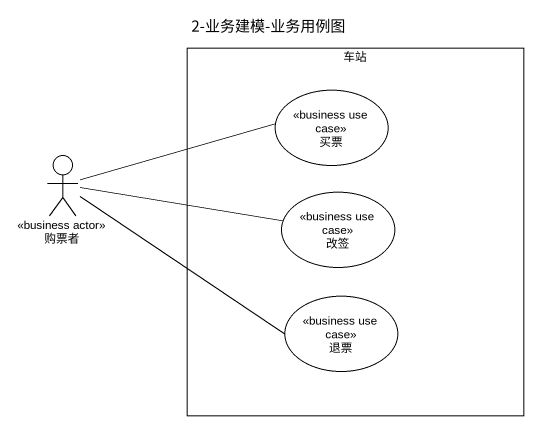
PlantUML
@startuml
title 2-业务建模-业务用例图
rectangle 车站 {
  usecase 买票 <<business use case>>
  usecase 改签 <<business use case>>
  usecase 退票 <<business use case>>
}
actor 购票者 <<business actor>>
购票者 -right- 买票
购票者 -right- 改签
购票者 -right- 退票
@enduml
